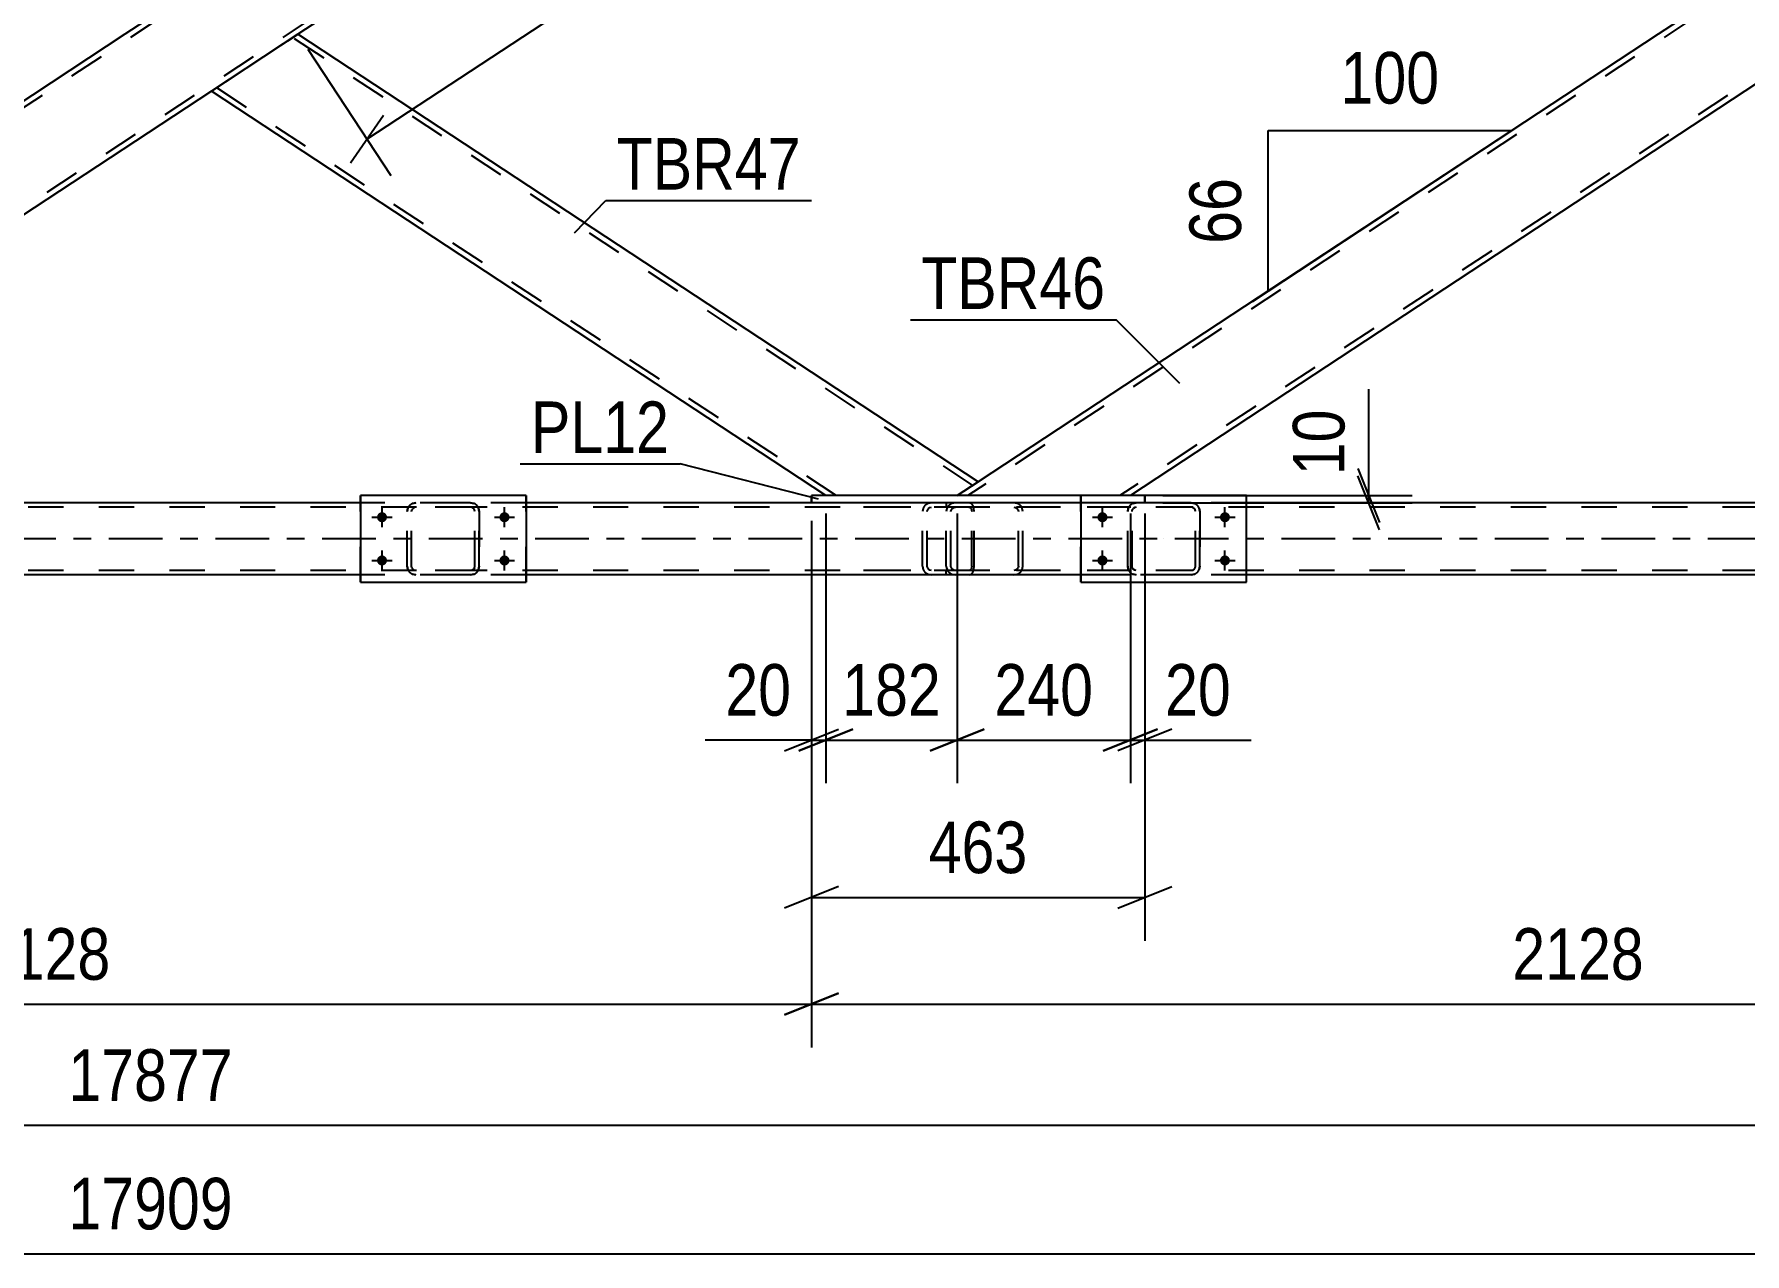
# Model space of a CAD drawing. Header units: millimetres. Extents: x -815 to 374, y -743 to 98.
# Drawn here: x -425.4 to -330.5, y -59.2 to 8.4 of the extents above; entities that cross this region are included whole.
import ezdxf

# ---------------------------------------------------------------- set-up
doc = ezdxf.new("R2010")
doc.units = ezdxf.units.MM
doc.linetypes.add('DXK_LINE_DOT2', pattern=[3.9198, 1.9599, -1.9599])
doc.linetypes.add('DXK_LINE_DOT3', pattern=[5.9187, 2.979, -0.9799, 0.9799, -0.9799])
doc.styles.add('Arial Narrow', font='ARIALN.TTF', dxfattribs={"height": 0.2})

# ---------------------------------------------------------------- blocks, each defined once
blk = doc.blocks.new('Part-232933173-4931 - 4786')
at = {"color": 7, "linetype": 'DXK_LINE_DOT2'}
for p, q in [((-373.516, -17.578), (-381.181, -17.578)), ((-373.516, -17.818), (-381.181, -17.818)), ((-376.075, -17.888), (-376.11, -18.058)), ((-376.072, -17.874), (-376.075, -17.888)), ((-375.859, -18.058), (-375.84, -17.966)), ((-375.84, -17.966), (-375.785, -17.888)), ((-375.608, -17.578), (-375.8, -17.614)), ((-375.785, -17.888), (-375.704, -17.836)), ((-375.704, -17.836), (-375.608, -17.818)), ((-374.792, -17.578), (-374.792, -17.818)), ((-373.413, -17.614), (-373.516, -17.578)), ((-373.516, -17.818), (-373.464, -17.836)), ((-373.464, -17.836), (-373.42, -17.888)), ((-373.42, -17.888), (-373.391, -17.966)), ((-373.325, -17.718), (-373.413, -17.614)), ((-373.391, -17.966), (-373.381, -18.058)), ((-373.266, -17.874), (-373.325, -17.718)), ((-373.245, -18.058), (-373.266, -17.874)), ((-376.11, -21.098), (-376.11, -18.058)), ((-375.859, -21.098), (-375.859, -18.058)), ((-373.381, -21.098), (-373.381, -18.058)), ((-373.245, -21.098), (-373.245, -18.058)), ((-373.516, -21.338), (-381.181, -21.338)), ((-373.516, -21.578), (-381.181, -21.578)), ((-376.11, -21.098), (-376.091, -21.189)), ((-376.091, -21.189), (-376.072, -21.281)), ((-375.84, -21.189), (-375.859, -21.098)), ((-375.785, -21.267), (-375.84, -21.189)), ((-375.8, -21.541), (-375.608, -21.578)), ((-375.704, -21.319), (-375.785, -21.267)), ((-375.608, -21.338), (-375.704, -21.319)), ((-374.792, -21.578), (-374.792, -21.338)), ((-373.464, -21.319), (-373.516, -21.338)), ((-373.516, -21.578), (-373.413, -21.541)), ((-373.42, -21.267), (-373.464, -21.319)), ((-373.391, -21.189), (-373.42, -21.267)), ((-373.413, -21.541), (-373.325, -21.437)), ((-373.381, -21.098), (-373.391, -21.189)), ((-373.325, -21.437), (-373.266, -21.281)), ((-373.266, -21.281), (-373.245, -21.098))]:
    blk.add_line(p, q, dxfattribs=at)
for centre, start, end in [((-375.622, -18.073), 111.1941, 156.15059), ((-375.622, -21.082), 203.84941, 248.8059)]:
    blk.add_arc(centre, 0.492, start, end, dxfattribs=at)
blk = doc.blocks.new('Part-232933173-46370 - 4786')
at = {"color": 7, "linetype": 'DXK_LINE_DOT2'}
for p, q in [((-404.723, -18.058), (-404.687, -17.874)), ((-404.687, -17.874), (-404.723, -18.058)), ((-404.483, -18.058), (-404.465, -17.966)), ((-404.483, -18.058), (-404.465, -17.966)), ((-404.465, -17.966), (-404.413, -17.888)), ((-404.427, -17.614), (-404.243, -17.578)), ((-404.243, -17.578), (-404.427, -17.614)), ((-404.335, -17.836), (-404.413, -17.888)), ((-404.243, -17.818), (-404.335, -17.836)), ((-401.203, -17.578), (-404.243, -17.578)), ((-401.203, -17.818), (-404.243, -17.818)), ((-401.203, -17.578), (-401.019, -17.614)), ((-401.019, -17.614), (-401.203, -17.578)), ((-401.111, -17.836), (-401.203, -17.818)), ((-401.033, -17.888), (-401.111, -17.836)), ((-400.981, -17.966), (-401.033, -17.888)), ((-400.963, -18.058), (-400.981, -17.966)), ((-400.963, -18.058), (-400.981, -17.966)), ((-400.76, -17.874), (-400.723, -18.058)), ((-400.723, -18.058), (-400.76, -17.874)), ((-404.723, -21.098), (-404.723, -18.058)), ((-404.723, -18.058), (-404.723, -18.058)), ((-404.723, -21.098), (-404.723, -18.058)), ((-404.483, -21.098), (-404.483, -18.058)), ((-404.483, -18.058), (-404.483, -18.058)), ((-404.483, -21.098), (-404.483, -18.058)), ((-400.963, -21.098), (-400.963, -18.058)), ((-400.963, -18.058), (-400.963, -18.058)), ((-400.963, -21.098), (-400.963, -18.058)), ((-400.723, -21.098), (-400.723, -18.058)), ((-400.723, -18.058), (-400.723, -18.058)), ((-400.723, -18.058), (-400.723, -21.098)), ((-404.723, -21.098), (-404.723, -21.098)), ((-404.687, -21.281), (-404.723, -21.098)), ((-404.723, -21.098), (-404.687, -21.281)), ((-404.483, -21.098), (-404.483, -21.098)), ((-404.465, -21.189), (-404.483, -21.098)), ((-404.465, -21.189), (-404.483, -21.098)), ((-404.413, -21.267), (-404.465, -21.189)), ((-404.243, -21.578), (-404.427, -21.541)), ((-404.427, -21.541), (-404.243, -21.578)), ((-404.335, -21.319), (-404.413, -21.267)), ((-404.243, -21.338), (-404.335, -21.319)), ((-401.203, -21.338), (-404.243, -21.338)), ((-401.203, -21.578), (-404.243, -21.578)), ((-401.111, -21.319), (-401.203, -21.338)), ((-401.019, -21.541), (-401.203, -21.578)), ((-401.203, -21.578), (-401.019, -21.541)), ((-401.033, -21.267), (-401.111, -21.319)), ((-400.981, -21.189), (-401.033, -21.267)), ((-400.981, -21.189), (-400.963, -21.098)), ((-400.981, -21.189), (-400.963, -21.098)), ((-400.963, -21.098), (-400.963, -21.098)), ((-400.723, -21.098), (-400.76, -21.281)), ((-400.76, -21.281), (-400.723, -21.098)), ((-400.723, -21.098), (-400.723, -21.098))]:
    blk.add_line(p, q, dxfattribs=at)
at = {"color": 7, "linetype": 'DXK_LINE_DOT3'}
blk.add_line((-402.723, -19.578), (-402.723, -19.578), dxfattribs=at)
at = {"color": 7, "linetype": 'DXK_LINE_DOT2'}
for centre, start, end in [((-404.243, -18.058), 112.5, 157.5), ((-404.243, -18.058), 112.5, 157.5), ((-401.203, -18.058), 22.5, 67.5), ((-401.203, -18.058), 22.5, 67.5), ((-404.243, -21.098), 202.5, 247.5), ((-404.243, -21.098), 202.5, 247.5), ((-401.203, -21.098), 292.5, 337.5), ((-401.203, -21.098), 292.5, 337.5)]:
    blk.add_arc(centre, 0.48, start, end, dxfattribs=at)
blk = doc.blocks.new('Part-232933173-4848 - 4786')
at = {"color": 7, "linetype": 'DXK_LINE_DOT2'}
for p, q in [((-297.284, 33.021), (-373.6, -17.178)), ((-288.841, 33.021), (-365.157, -17.178)), ((-288.259, 33.021), (-297.867, 33.021)), ((-330.461, 11.582), (-335.265, 8.422)), ((-325.657, 8.422), (-330.461, 5.262)), ((-373.028, -16.418), (-374.182, -17.178)), ((-364.575, -17.178), (-374.182, -17.178))]:
    blk.add_line(p, q, dxfattribs=at)
at = {"color": 2, "linetype": 'Continuous'}
for p, q in [((-297.867, 33.021), (-330.461, 11.582)), ((-288.259, 33.021), (-325.657, 8.422)), ((-335.265, 8.422), (-373.028, -16.418)), ((-330.461, 5.262), (-364.575, -17.178))]:
    blk.add_line(p, q, dxfattribs=at)
blk = doc.blocks.new('Part-232933173-4858 - 4786')
at = {"color": 7, "linetype": 'DXK_LINE_DOT2'}
for p, q in [((-382.419, 33.021), (-458.734, -17.178)), ((-373.975, 33.021), (-450.291, -17.178)), ((-373.393, 33.021), (-383.001, 33.021)), ((-415.595, 11.582), (-420.399, 8.422)), ((-410.791, 8.422), (-415.595, 5.262)), ((-458.162, -16.418), (-459.317, -17.178)), ((-449.709, -17.178), (-459.317, -17.178))]:
    blk.add_line(p, q, dxfattribs=at)
at = {"color": 2, "linetype": 'Continuous'}
for p, q in [((-383.001, 33.021), (-415.595, 11.582)), ((-373.393, 33.021), (-410.791, 8.422)), ((-420.399, 8.422), (-458.162, -16.418)), ((-415.595, 5.262), (-449.709, -17.178))]:
    blk.add_line(p, q, dxfattribs=at)
blk = doc.blocks.new('Part-232933173-4924 - 4786')
at = {"color": 7, "linetype": 'DXK_LINE_DOT2'}
for p, q in [((-374.756, -17.888), (-374.792, -18.058)), ((-374.753, -17.874), (-374.756, -17.888)), ((-374.537, -18.058), (-374.518, -17.966)), ((-374.518, -17.966), (-374.462, -17.888)), ((-374.282, -17.578), (-374.477, -17.614)), ((-374.462, -17.888), (-374.379, -17.836)), ((-374.379, -17.836), (-374.282, -17.818)), ((-364.539, -17.578), (-374.282, -17.578)), ((-364.539, -17.818), (-374.282, -17.818)), ((-370.851, -17.614), (-371.046, -17.578)), ((-371.046, -17.818), (-370.949, -17.836)), ((-370.949, -17.836), (-370.866, -17.888)), ((-370.866, -17.888), (-370.811, -17.966)), ((-370.811, -17.966), (-370.791, -18.058)), ((-370.572, -17.888), (-370.575, -17.874)), ((-370.536, -18.058), (-370.572, -17.888)), ((-374.792, -21.098), (-374.792, -18.058)), ((-374.537, -21.098), (-374.537, -18.058)), ((-370.791, -21.098), (-370.791, -18.058)), ((-370.536, -21.098), (-370.536, -18.058)), ((-374.792, -21.098), (-374.773, -21.189)), ((-374.773, -21.189), (-374.753, -21.281)), ((-374.518, -21.189), (-374.537, -21.098)), ((-374.462, -21.267), (-374.518, -21.189)), ((-374.477, -21.541), (-374.282, -21.578)), ((-374.379, -21.319), (-374.462, -21.267)), ((-374.282, -21.338), (-374.379, -21.319)), ((-364.539, -21.338), (-374.282, -21.338)), ((-364.539, -21.578), (-374.282, -21.578)), ((-370.949, -21.319), (-371.046, -21.338)), ((-371.046, -21.578), (-370.851, -21.541)), ((-370.866, -21.267), (-370.949, -21.319)), ((-370.811, -21.189), (-370.866, -21.267)), ((-370.791, -21.098), (-370.811, -21.189)), ((-370.575, -21.281), (-370.555, -21.189)), ((-370.555, -21.189), (-370.536, -21.098))]:
    blk.add_line(p, q, dxfattribs=at)
for centre, start, end in [((-374.301, -18.078), 110.75832, 155.68004), ((-371.027, -18.078), 24.31996, 69.24168), ((-374.301, -21.077), 204.31996, 249.24168), ((-371.027, -21.077), 290.75832, 335.68004)]:
    blk.add_arc(centre, 0.496, start, end, dxfattribs=at)
blk = doc.blocks.new('Part-232933173-4868 - 4786')
at = {"color": 2, "linetype": 'Continuous'}
for p, q in [((-410.791, 8.422), (-415.595, 5.262)), ((-373.028, -16.418), (-410.791, 8.422)), ((-381.482, -17.178), (-415.595, 5.262)), ((-374.182, -17.178), (-373.028, -16.418))]:
    blk.add_line(p, q, dxfattribs=at)
at = {"color": 7, "linetype": 'DXK_LINE_DOT2'}
for p, q in [((-410.836, 8.392), (-411.374, 8.039)), ((-373.319, -16.61), (-411.082, 8.23)), ((-415.304, 5.453), (-415.282, 5.468)), ((-380.899, -17.178), (-415.304, 5.453)), ((-373.072, -16.447), (-373.61, -16.801)), ((-374.182, -17.178), (-381.482, -17.178))]:
    blk.add_line(p, q, dxfattribs=at)
blk = doc.blocks.new('Part-232933173-5100 - 4786')
at = {"color": 2, "linetype": 'Continuous'}
for p, q in [((-382.282, -17.578), (-382.282, -17.178)), ((-382.282, -17.178), (-382.282, -17.178)), ((-367.323, -17.178), (-382.282, -17.178)), ((-382.282, -17.578), (-382.282, -17.578)), ((-367.323, -17.578), (-382.282, -17.578))]:
    blk.add_line(p, q, dxfattribs=at)
at = {"color": 7, "linetype": 'DXK_LINE_DOT2'}
for p, q in [((-382.282, -17.178), (-382.282, -17.578)), ((-363.775, -17.578), (-374.282, -17.578)), ((-363.775, -17.178), (-373.018, -17.178)), ((-363.775, -17.578), (-363.775, -17.178)), ((-363.775, -17.178), (-363.775, -17.578))]:
    blk.add_line(p, q, dxfattribs=at)
blk = doc.blocks.new('Part-232933173-5179 - 4786')
at = {"color": 7, "linetype": 'DXK_LINE_DOT2'}
for p, q in [((-63.184, -17.818), (-735.323, -17.818)), ((-398.123, -17.578), (-407.323, -17.578)), ((-358.123, -17.578), (-382.282, -17.578)), ((-63.184, -21.338), (-735.323, -21.338)), ((-398.123, -21.578), (-407.323, -21.578)), ((-358.123, -21.578), (-367.323, -21.578))]:
    blk.add_line(p, q, dxfattribs=at)
at = {"color": 2, "linetype": 'Continuous'}
for p, q in [((-407.323, -17.578), (-438.123, -17.578)), ((-382.282, -17.578), (-398.123, -17.578)), ((-327.323, -17.578), (-358.123, -17.578)), ((-407.323, -21.578), (-438.123, -21.578)), ((-367.323, -21.578), (-398.123, -21.578)), ((-327.323, -21.578), (-358.123, -21.578))]:
    blk.add_line(p, q, dxfattribs=at)
at = {"color": 7, "linetype": 'DXK_LINE_DOT3'}
blk.add_line((-63.184, -19.578), (-735.323, -19.578), dxfattribs=at)
blk = doc.blocks.new('Part-232933173-46366 - 4786')
at = {"color": 7, "linetype": 'DXK_LINE_DOT2'}
for p, q in [((-364.723, -18.058), (-364.687, -17.874)), ((-364.687, -17.874), (-364.723, -18.058)), ((-364.483, -18.058), (-364.465, -17.966)), ((-364.483, -18.058), (-364.465, -17.966)), ((-364.465, -17.966), (-364.413, -17.888)), ((-364.427, -17.614), (-364.243, -17.578)), ((-364.243, -17.578), (-364.427, -17.614)), ((-364.335, -17.836), (-364.413, -17.888)), ((-364.243, -17.818), (-364.335, -17.836)), ((-361.203, -17.578), (-364.243, -17.578)), ((-361.203, -17.818), (-364.243, -17.818)), ((-361.203, -17.578), (-361.019, -17.614)), ((-361.019, -17.614), (-361.203, -17.578)), ((-361.111, -17.836), (-361.203, -17.818)), ((-361.033, -17.888), (-361.111, -17.836)), ((-360.981, -17.966), (-361.033, -17.888)), ((-360.963, -18.058), (-360.981, -17.966)), ((-360.963, -18.058), (-360.981, -17.966)), ((-360.76, -17.874), (-360.723, -18.058)), ((-360.723, -18.058), (-360.76, -17.874)), ((-364.723, -21.098), (-364.723, -18.058)), ((-364.723, -18.058), (-364.723, -18.058)), ((-364.723, -21.098), (-364.723, -18.058)), ((-364.483, -21.098), (-364.483, -18.058)), ((-364.483, -18.058), (-364.483, -18.058)), ((-364.483, -21.098), (-364.483, -18.058)), ((-360.963, -21.098), (-360.963, -18.058)), ((-360.963, -18.058), (-360.963, -18.058)), ((-360.963, -21.098), (-360.963, -18.058)), ((-360.723, -21.098), (-360.723, -18.058)), ((-360.723, -18.058), (-360.723, -18.058)), ((-360.723, -18.058), (-360.723, -21.098)), ((-364.723, -21.098), (-364.723, -21.098)), ((-364.687, -21.281), (-364.723, -21.098)), ((-364.723, -21.098), (-364.687, -21.281)), ((-364.483, -21.098), (-364.483, -21.098)), ((-364.465, -21.189), (-364.483, -21.098)), ((-364.465, -21.189), (-364.483, -21.098)), ((-364.413, -21.267), (-364.465, -21.189)), ((-364.243, -21.578), (-364.427, -21.541)), ((-364.427, -21.541), (-364.243, -21.578)), ((-364.335, -21.319), (-364.413, -21.267)), ((-364.243, -21.338), (-364.335, -21.319)), ((-361.203, -21.338), (-364.243, -21.338)), ((-361.203, -21.578), (-364.243, -21.578)), ((-361.111, -21.319), (-361.203, -21.338)), ((-361.019, -21.541), (-361.203, -21.578)), ((-361.203, -21.578), (-361.019, -21.541)), ((-361.033, -21.267), (-361.111, -21.319)), ((-360.981, -21.189), (-361.033, -21.267)), ((-360.981, -21.189), (-360.963, -21.098)), ((-360.981, -21.189), (-360.963, -21.098)), ((-360.963, -21.098), (-360.963, -21.098)), ((-360.723, -21.098), (-360.76, -21.281)), ((-360.76, -21.281), (-360.723, -21.098)), ((-360.723, -21.098), (-360.723, -21.098))]:
    blk.add_line(p, q, dxfattribs=at)
at = {"color": 7, "linetype": 'DXK_LINE_DOT3'}
blk.add_line((-362.723, -19.578), (-362.723, -19.578), dxfattribs=at)
at = {"color": 7, "linetype": 'DXK_LINE_DOT2'}
for centre, start, end in [((-364.243, -18.058), 112.5, 157.5), ((-364.243, -18.058), 112.5, 157.5), ((-361.203, -18.058), 22.5, 67.5), ((-361.203, -18.058), 22.5, 67.5), ((-364.243, -21.098), 202.5, 247.5), ((-364.243, -21.098), 202.5, 247.5), ((-361.203, -21.098), 292.5, 337.5), ((-361.203, -21.098), 292.5, 337.5)]:
    blk.add_arc(centre, 0.48, start, end, dxfattribs=at)
blk = doc.blocks.new('Part-232933173-46367 - 4786')
at = {"color": 2, "linetype": 'Continuous'}
for p, q in [((-358.123, -17.178), (-367.323, -17.178)), ((-367.323, -17.178), (-367.323, -21.978)), ((-358.123, -21.978), (-358.123, -17.178)), ((-367.323, -21.978), (-358.123, -21.978))]:
    blk.add_line(p, q, dxfattribs=at)
at = {"color": 7, "linetype": 'DXK_LINE_DOT2'}
blk.add_line((-367.323, -21.978), (-367.323, -17.178), dxfattribs=at)
blk = doc.blocks.new('Part-232933173-46371 - 4786')
at = {"color": 2, "linetype": 'Continuous'}
for p, q in [((-398.123, -17.178), (-407.323, -17.178)), ((-407.323, -17.178), (-407.323, -21.978)), ((-398.123, -17.178), (-398.123, -21.978)), ((-407.323, -21.978), (-398.123, -21.978))]:
    blk.add_line(p, q, dxfattribs=at)
at = {"color": 7, "linetype": 'DXK_LINE_DOT2'}
for p, q in [((-407.323, -21.978), (-407.323, -17.178)), ((-398.123, -21.978), (-398.123, -17.178))]:
    blk.add_line(p, q, dxfattribs=at)
blk = doc.blocks.new('Bolt-232933173-46448 - 4786')
at = {"linetype": 'Continuous'}
for points in [[(-366.123, -18.098, -1), (-366.123, -18.658, -1)], [(-359.323, -18.098, -1), (-359.323, -18.658, -1)], [(-366.123, -20.498, -1), (-366.123, -21.058, -1)], [(-359.323, -20.498, -1), (-359.323, -21.058, -1)]]:
    blk.add_hatch(color=1, dxfattribs=at).paths.add_polyline_path(points)
at = {"color": 1, "linetype": 'Continuous'}
for p, q in [((-366.123, -18.938), (-366.123, -17.818)), ((-359.323, -18.938), (-359.323, -17.818)), ((-366.683, -18.378), (-365.563, -18.378)), ((-359.883, -18.378), (-358.763, -18.378)), ((-366.683, -20.778), (-365.563, -20.778)), ((-366.123, -21.338), (-366.123, -20.218)), ((-359.883, -20.778), (-358.763, -20.778)), ((-359.323, -21.338), (-359.323, -20.218))]:
    blk.add_line(p, q, dxfattribs=at)
blk = doc.blocks.new('Bolt-232933173-46450 - 4786')
at = {"linetype": 'Continuous'}
for points in [[(-406.123, -18.098, -1), (-406.123, -18.658, -1)], [(-399.323, -18.098, -1), (-399.323, -18.658, -1)], [(-406.123, -20.498, -1), (-406.123, -21.058, -1)], [(-399.323, -20.498, -1), (-399.323, -21.058, -1)]]:
    blk.add_hatch(color=1, dxfattribs=at).paths.add_polyline_path(points)
at = {"color": 1, "linetype": 'Continuous'}
for p, q in [((-406.123, -18.938), (-406.123, -17.818)), ((-399.323, -18.938), (-399.323, -17.818)), ((-406.683, -18.378), (-405.563, -18.378)), ((-399.883, -18.378), (-398.763, -18.378)), ((-406.683, -20.778), (-405.563, -20.778)), ((-406.123, -21.338), (-406.123, -20.218)), ((-399.883, -20.778), (-398.763, -20.778)), ((-399.323, -21.338), (-399.323, -20.218))]:
    blk.add_line(p, q, dxfattribs=at)
blk = doc.blocks.new('StraightDimension-232933173-37533 - 4786')
at = {"color": 7, "linetype": 'Continuous'}
blk.add_line((-775.388, -59.247), (-62.544, -59.247), dxfattribs=at)
at = {"color": 0}
blk.add_wipeout([(-413.796, -58.497), (-413.796, -54.297), (-424.136, -54.297), (-424.136, -58.497)], dxfattribs=at)
at = {"color": 3, "style": 'Arial Narrow'}
blk.add_text('17909', height=2.8633, dxfattribs=at).set_placement((-423.536, -57.897))
blk = doc.blocks.new('StraightDimension-232933173-37415 - 4786')
at = {"color": 7, "linetype": 'Continuous'}
blk.add_line((-774.748, -52.113), (-63.184, -52.113), dxfattribs=at)
at = {"color": 0}
blk.add_wipeout([(-413.796, -51.363), (-413.796, -47.163), (-424.136, -47.163), (-424.136, -51.363)], dxfattribs=at)
at = {"color": 3, "style": 'Arial Narrow'}
blk.add_text('17877', height=2.8633, dxfattribs=at).set_placement((-423.536, -50.763))
blk = doc.blocks.new('StraightDimension-232933173-5329 - 4786')
at = {"color": 7, "linetype": 'Continuous'}
for p, q in [((-381.482, -18.178), (-381.482, -33.142)), ((-374.182, -18.178), (-374.182, -33.142)), ((-382.982, -31.342), (-379.982, -30.142)), ((-372.682, -30.142), (-375.682, -31.342)), ((-381.482, -30.742), (-374.182, -30.742))]:
    blk.add_line(p, q, dxfattribs=at)
at = {"color": 0}
blk.add_wipeout([(-374.49, -29.992), (-374.49, -25.792), (-381.174, -25.792), (-381.174, -29.992)], dxfattribs=at)
at = {"color": 3, "style": 'Arial Narrow'}
blk.add_text('182', height=2.8633, dxfattribs=at).set_placement((-380.574, -29.392))
blk = doc.blocks.new('StraightDimension-232933173-6971 - 4786')
at = {"color": 7, "linetype": 'Continuous'}
for p, q in [((-382.282, -18.578), (-382.282, -41.877)), ((-363.775, -18.578), (-363.775, -41.877)), ((-380.782, -38.877), (-383.782, -40.077)), ((-365.275, -40.077), (-362.275, -38.877)), ((-382.282, -39.477), (-363.775, -39.477))]:
    blk.add_line(p, q, dxfattribs=at)
at = {"color": 0}
blk.add_wipeout([(-369.686, -38.727), (-369.686, -34.527), (-376.37, -34.527), (-376.37, -38.727)], dxfattribs=at)
at = {"color": 3, "style": 'Arial Narrow'}
blk.add_text('463', height=2.8633, dxfattribs=at).set_placement((-375.77, -38.127))
blk = doc.blocks.new('StraightDimension-232933173-5337 - 4786')
at = {"color": 7, "linetype": 'Continuous'}
for p, q in [((-382.282, -18.578), (-382.282, -33.142)), ((-381.482, -18.178), (-381.482, -33.142)), ((-383.782, -31.342), (-380.782, -30.142)), ((-379.982, -30.142), (-382.982, -31.342)), ((-382.282, -30.742), (-388.188, -30.742)), ((-382.282, -30.742), (-388.188, -30.742)), ((-382.282, -30.742), (-381.482, -30.742))]:
    blk.add_line(p, q, dxfattribs=at)
at = {"color": 0}
blk.add_wipeout([(-382.807, -29.992), (-382.807, -25.792), (-387.663, -25.792), (-387.663, -29.992)], dxfattribs=at)
at = {"color": 3, "style": 'Arial Narrow'}
blk.add_text('20', height=2.8633, dxfattribs=at).set_placement((-387.063, -29.392))
blk = doc.blocks.new('StraightDimension-232933173-5345 - 4786')
at = {"color": 7, "linetype": 'Continuous'}
for p, q in [((-374.182, -18.178), (-374.182, -33.142)), ((-364.575, -18.178), (-364.575, -33.142)), ((-375.682, -31.342), (-372.682, -30.142)), ((-363.075, -30.142), (-366.075, -31.342)), ((-374.182, -30.742), (-364.575, -30.742))]:
    blk.add_line(p, q, dxfattribs=at)
at = {"color": 0}
blk.add_wipeout([(-366.036, -29.992), (-366.036, -25.792), (-372.721, -25.792), (-372.721, -29.992)], dxfattribs=at)
at = {"color": 3, "style": 'Arial Narrow'}
blk.add_text('240', height=2.8633, dxfattribs=at).set_placement((-372.121, -29.392))
blk = doc.blocks.new('StraightDimension-232933173-5353 - 4786')
at = {"color": 7, "linetype": 'Continuous'}
for p, q in [((-364.575, -18.178), (-364.575, -33.142)), ((-363.775, -18.178), (-363.775, -33.142)), ((-366.075, -31.342), (-363.075, -30.142)), ((-362.275, -30.142), (-365.275, -31.342)), ((-364.575, -30.742), (-363.775, -30.742)), ((-363.775, -30.742), (-357.868, -30.742)), ((-363.775, -30.742), (-357.868, -30.742))]:
    blk.add_line(p, q, dxfattribs=at)
at = {"color": 0}
blk.add_wipeout([(-358.393, -29.992), (-358.393, -25.792), (-363.25, -25.792), (-363.25, -29.992)], dxfattribs=at)
at = {"color": 3, "style": 'Arial Narrow'}
blk.add_text('20', height=2.8633, dxfattribs=at).set_placement((-362.65, -29.392))
blk = doc.blocks.new('StraightDimension-232933173-5508 - 4786')
at = {"color": 7, "linetype": 'Continuous'}
for p, q in [((-372.843, 32.186), (-368.239, 25.186)), ((-370.482, 25.866), (-368.635, 28.517)), ((-406.956, 2.592), (-369.558, 27.191)), ((-410.242, 7.586), (-405.638, 0.587)), ((-406.033, 3.917), (-407.88, 1.266))]:
    blk.add_line(p, q, dxfattribs=at)
at = {"color": 0}
blk.add_wipeout([(-385.113, 17.857), (-387.421, 21.366), (-394.533, 16.688), (-392.225, 13.179)], dxfattribs=at)
at = {"color": 3, "style": 'Arial Narrow'}
blk.add_text('1119', height=2.8633, rotation=33.33468, dxfattribs=at).set_placement((-392.054, 14.01))
blk = doc.blocks.new('StraightDimension-232933173-5697 - 4786')
at = {"color": 7, "linetype": 'Continuous'}
for p, q in [((-351.337, -17.178), (-351.337, -11.271)), ((-351.337, -17.178), (-351.337, -11.271)), ((-351.937, -15.678), (-350.737, -18.678)), ((-350.737, -19.078), (-351.937, -16.078)), ((-362.775, -17.178), (-348.937, -17.178)), ((-362.775, -17.578), (-348.937, -17.578)), ((-351.337, -17.578), (-351.337, -17.178))]:
    blk.add_line(p, q, dxfattribs=at)
at = {"color": 0}
blk.add_wipeout([(-352.087, -11.796), (-356.287, -11.796), (-356.287, -16.653), (-352.087, -16.653)], dxfattribs=at)
at = {"color": 3, "style": 'Arial Narrow'}
blk.add_text('10', height=2.8633, rotation=90.00021, dxfattribs=at).set_placement((-352.687, -16.053))
blk = doc.blocks.new('StraightDimension-232933173-37242 - 4786')
at = {"color": 7, "linetype": 'Continuous'}
for p, q in [((-382.282, -18.578), (-382.282, -47.795)), ((-297.147, -18.578), (-297.147, -47.795)), ((-380.782, -44.795), (-383.782, -45.995)), ((-382.282, -45.395), (-297.147, -45.395)), ((-298.647, -45.995), (-295.647, -44.795))]:
    blk.add_line(p, q, dxfattribs=at)
at = {"color": 0}
blk.add_wipeout([(-335.458, -44.645), (-335.458, -40.445), (-343.971, -40.445), (-343.971, -44.645)], dxfattribs=at)
at = {"color": 3, "style": 'Arial Narrow'}
blk.add_text('2128', height=2.8633, dxfattribs=at).set_placement((-343.371, -44.045))
blk = doc.blocks.new('StraightDimension-232933173-37243 - 4786')
at = {"color": 7, "linetype": 'Continuous'}
for p, q in [((-467.416, -18.578), (-467.416, -47.795)), ((-382.282, -18.578), (-382.282, -47.795)), ((-465.916, -44.795), (-468.916, -45.995)), ((-467.416, -45.395), (-382.282, -45.395)), ((-383.782, -45.995), (-380.782, -44.795))]:
    blk.add_line(p, q, dxfattribs=at)
at = {"color": 0}
blk.add_wipeout([(-420.592, -44.645), (-420.592, -40.445), (-429.105, -40.445), (-429.105, -44.645)], dxfattribs=at)
at = {"color": 3, "style": 'Arial Narrow'}
blk.add_text('2128', height=2.8633, dxfattribs=at).set_placement((-428.505, -44.045))
blk = doc.blocks.new('AngleDimension-232933173-57534 - 4786')
at = {"color": 7, "linetype": 'Continuous'}
for p, q in [((-356.931, 3.073), (-343.397, 3.073)), ((-356.931, -5.83), (-343.397, 3.073)), ((-356.931, -5.83), (-356.931, 3.073)), ((-357.798, -6.401), (-356.931, -5.83))]:
    blk.add_line(p, q, dxfattribs=at)
at = {"color": 0}
for points in [[(-346.822, 3.973), (-346.822, 8.173), (-353.506, 8.173), (-353.506, 3.973)], [(-357.831, 1.049), (-362.031, 1.049), (-362.031, -3.807), (-357.831, -3.807)]]:
    blk.add_wipeout(points, dxfattribs=at)
at = {"color": 3, "style": 'Arial Narrow'}
blk.add_text('100', height=2.8633, dxfattribs=at).set_placement((-352.906, 4.573))
blk.add_text('66', height=2.8633, rotation=90.00021, dxfattribs=at).set_placement((-358.431, -3.207))
blk = doc.blocks.new('Mark-232933173-4844 - 4786')
at = {"color": 30, "linetype": 'Continuous'}
for p in [(-376.787, -7.422), (-361.824, -10.957)]:
    blk.add_line(p, (-365.359, -7.422), dxfattribs=at)
at = {"color": 0}
blk.add_wipeout([(-365.959, -6.822), (-365.959, -3.822), (-376.187, -3.822), (-376.187, -6.822)], dxfattribs=at)
blk.add_wipeout([(-365.959, -6.822), (-365.959, -3.822), (-376.187, -3.822), (-376.187, -6.822)], dxfattribs=at)
at = {"color": 3, "style": 'Arial Narrow'}
blk.add_text('TBR46', height=2.8633, dxfattribs=at).set_placement((-376.187, -6.822))
blk = doc.blocks.new('Mark-232933173-4864 - 4786')
at = {"color": 30, "linetype": 'Continuous'}
for p, q in [((-395.429, -2.593), (-393.696, -0.801)), ((-393.696, -0.801), (-382.269, -0.801))]:
    blk.add_line(p, q, dxfattribs=at)
at = {"color": 0}
blk.add_wipeout([(-382.869, -0.201), (-382.869, 2.799), (-393.096, 2.799), (-393.096, -0.201)], dxfattribs=at)
blk.add_wipeout([(-382.869, -0.201), (-382.869, 2.799), (-393.096, 2.799), (-393.096, -0.201)], dxfattribs=at)
at = {"color": 3, "style": 'Arial Narrow'}
blk.add_text('TBR47', height=2.8633, dxfattribs=at).set_placement((-393.096, -0.201))
blk = doc.blocks.new('Mark-232933173-5096 - 4786')
at = {"color": 30, "linetype": 'Continuous'}
for p in [(-398.453, -15.42), (-381.896, -17.372)]:
    blk.add_line(p, (-389.577, -15.42), dxfattribs=at)
at = {"color": 0}
blk.add_wipeout([(-390.177, -14.82), (-390.177, -11.82), (-397.853, -11.82), (-397.853, -14.82)], dxfattribs=at)
blk.add_wipeout([(-390.177, -14.82), (-390.177, -11.82), (-397.853, -11.82), (-397.853, -14.82)], dxfattribs=at)
at = {"color": 3, "style": 'Arial Narrow'}
blk.add_text('PL12', height=2.8633, dxfattribs=at).set_placement((-397.853, -14.82))

msp = doc.modelspace()

# ---------------------------------------------------------------- block references
for name in ['Part-232933173-4858 - 4786', 'Part-232933173-4848 - 4786', 'Part-232933173-4868 - 4786', 'Part-232933173-5179 - 4786', 'Part-232933173-46371 - 4786', 'Bolt-232933173-46450 - 4786', 'Part-232933173-46370 - 4786', 'Part-232933173-5100 - 4786', 'Part-232933173-4931 - 4786', 'Part-232933173-4924 - 4786', 'Part-232933173-46367 - 4786', 'Bolt-232933173-46448 - 4786', 'Part-232933173-46366 - 4786', 'StraightDimension-232933173-37533 - 4786']:
    msp.add_blockref(name, (0, 0))

# ---------------------------------------------------------------- next in the draw order: block references
for name in ['StraightDimension-232933173-5508 - 4786', 'AngleDimension-232933173-57534 - 4786', 'Mark-232933173-5096 - 4786', 'StraightDimension-232933173-37415 - 4786']:
    msp.add_blockref(name, (0, 0))

# ---------------------------------------------------------------- next in the draw order: block references
for name in ['Mark-232933173-4864 - 4786', 'StraightDimension-232933173-5329 - 4786']:
    msp.add_blockref(name, (0, 0))

# ---------------------------------------------------------------- next in the draw order: block references
msp.add_blockref('StraightDimension-232933173-6971 - 4786', (0, 0))

# ---------------------------------------------------------------- next in the draw order: block references
for name in ['StraightDimension-232933173-5337 - 4786', 'StraightDimension-232933173-5345 - 4786']:
    msp.add_blockref(name, (0, 0))

# ---------------------------------------------------------------- next in the draw order: block references
msp.add_blockref('StraightDimension-232933173-5353 - 4786', (0, 0))

# ---------------------------------------------------------------- next in the draw order: block references
msp.add_blockref('StraightDimension-232933173-5697 - 4786', (0, 0))

# ---------------------------------------------------------------- next in the draw order: block references
for name in ['Mark-232933173-4844 - 4786', 'StraightDimension-232933173-37242 - 4786']:
    msp.add_blockref(name, (0, 0))

# ---------------------------------------------------------------- next in the draw order: block references
msp.add_blockref('StraightDimension-232933173-37243 - 4786', (0, 0))

doc.saveas('drawing.dxf')
